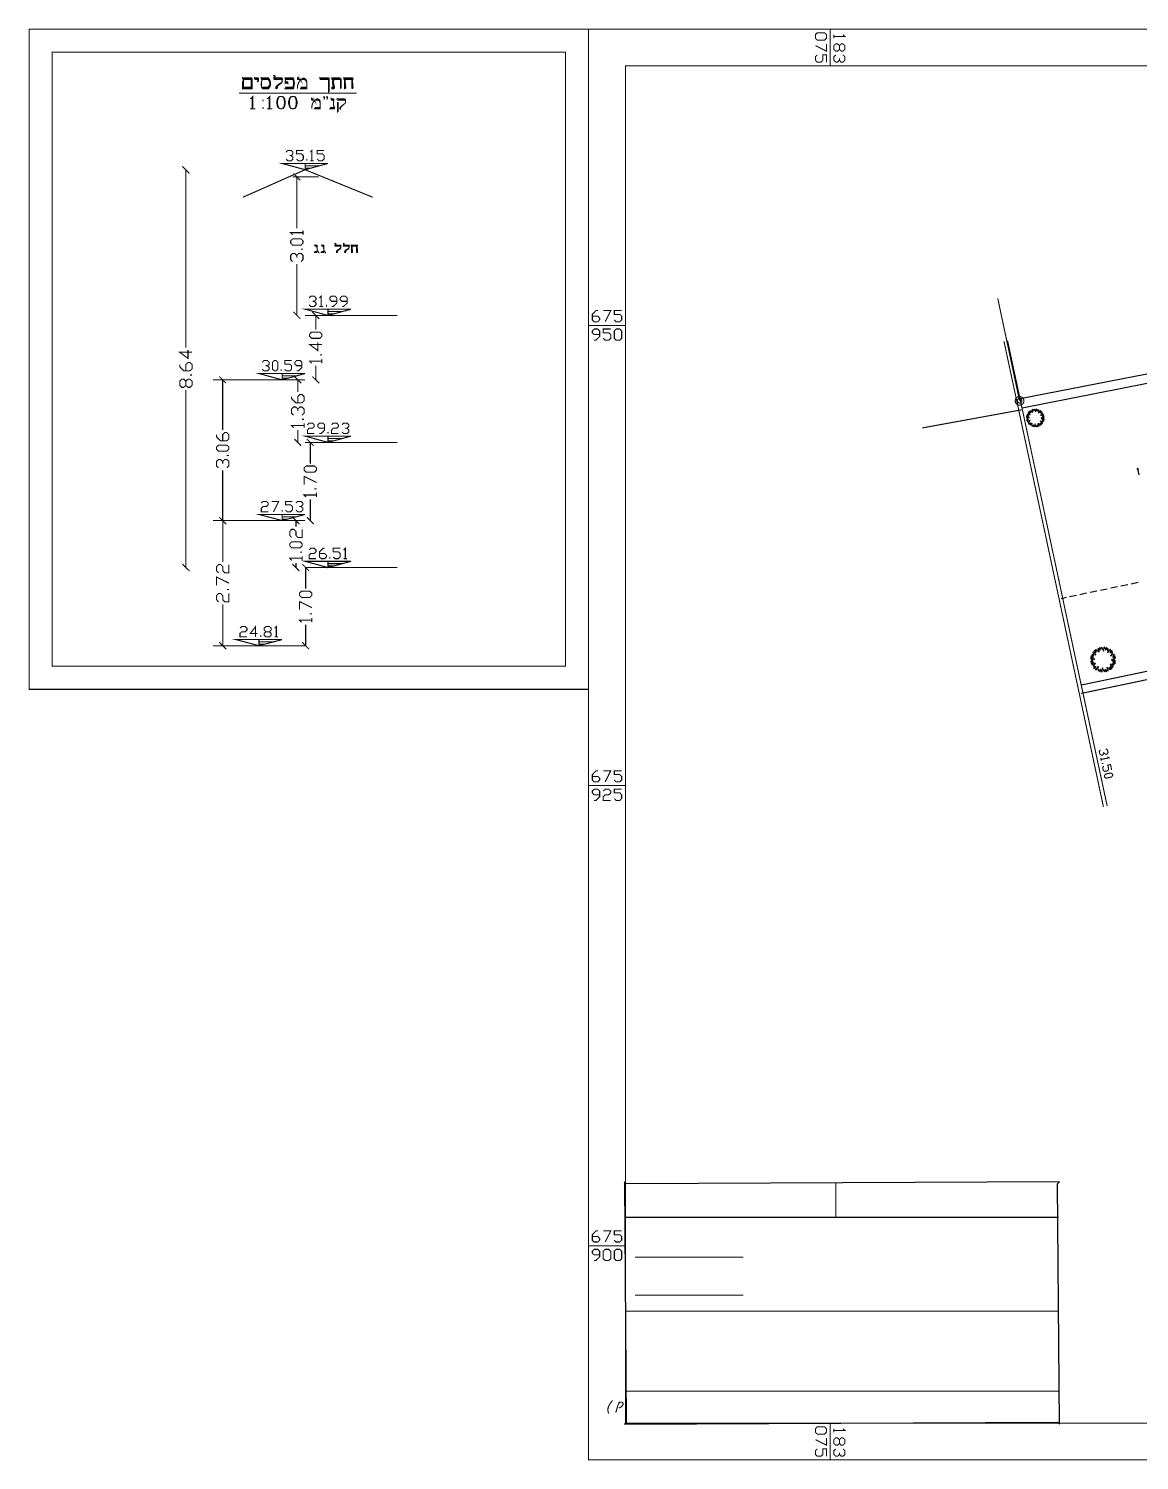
# Model space of a CAD drawing. Extents: x -6935 to 6681, y -4073 to 3778.
# Drawn here: x -6935 to -846, y -4073 to 3778 of the extents above; entities that cross this region are included whole.
import ezdxf

# ---------------------------------------------------------------- set-up
doc = ezdxf.new("R2010")
doc.units = 0
doc.header["$MEASUREMENT"] = 0

# ---------------------------------------------------------------- blocks, each defined once
blk = doc.blocks.new('ARPLS005')
at = {"linetype": 'ByBlock'}
for centre, radius, start, end in [((-0.468, 0.027), 0.041, 12.6554, 129.5909), ((-0.454, 0.068), 0.041, 192.6554, 309.5909), ((-0.458, 0.054), 0.0888, 27.7463, 108.1403), ((-0.407, 0.18), 0.0888, 207.7463, 288.1403), ((-0.402, 0.138), 0.065, 49.5888, 139.5695), ((-0.409, 0.23), 0.065, 229.5888, 319.5695), ((-0.366, -0.044), 0.0799, 59.0008, 122.8388), ((-0.368, 0.092), 0.0799, 239.0008, 302.8388), ((-0.415, 0.241), 0.0584, 7.9328, 76.1953), ((-0.343, 0.306), 0.0584, 187.9328, 256.1953), ((-0.282, 0.344), 0.0728, 171.088, 267.4927), ((-0.357, 0.283), 0.0728, 351.088, 87.4927), ((-0.339, 0.163), 0.0625, 23.2859, 93.35), ((-0.286, 0.25), 0.0625, 203.2859, 273.35), ((-0.287, 0.289), 0.0923, 36.9897, 101.5614), ((-0.232, 0.435), 0.0923, 216.9897, 281.5614), ((-0.138, 0.434), 0.063, 160.3712, 224.7062), ((-0.242, 0.411), 0.063, 340.3712, 44.7062), ((-0.22, 0.302), 0.0699, 356.623, 65.4055), ((-0.121, 0.361), 0.0699, 176.623, 245.4055), ((-0.057, 0.435), 0.08, 147.0617, 226.6919), ((-0.179, 0.42), 0.08, 327.0617, 46.6919), ((-0.099, 0.401), 0.0847, 5.8336, 71.7624), ((0.012, 0.49), 0.0847, 185.8336, 251.7624), ((0.064, 0.37), 0.0631, 138.6858, 214.4471), ((-0.035, 0.376), 0.0631, 318.6858, 34.4471), ((0.062, 0.455), 0.0369, 99.6069, 210.5832), ((0.024, 0.472), 0.0369, 279.6069, 30.5832), ((0.173, 0.405), 0.0818, 119.4324, 199.3039), ((0.056, 0.449), 0.0818, 299.4324, 19.3039), ((0.218, 0.41), 0.0582, 141.5672, 232.7987), ((0.138, 0.4), 0.0582, 321.5672, 52.7987), ((0.229, 0.292), 0.0557, 104.9201, 193.7526), ((0.16, 0.333), 0.0557, 284.9201, 13.7526), ((0.248, 0.4), 0.0451, 262.9286, 0.1329), ((0.288, 0.355), 0.0451, 82.9286, 180.1329), ((0.271, 0.367), 0.0835, 265.5872, 347.8721), ((0.347, 0.266), 0.0835, 85.5872, 167.8721), ((0.348, 0.125), 0.0664, 81.6383, 156.9462), ((0.297, 0.217), 0.0664, 261.6383, 336.9462), ((0.364, -0.049), 0.0573, 40.0049, 135.0175), ((0.424, 0.24), 0.0817, 128.4195, 195.7984), ((0.294, 0.281), 0.0817, 308.4195, 15.7984), ((0.443, 0.02), 0.114, 69.9252, 130.4212), ((0.408, 0.213), 0.114, 249.9252, 310.4212), ((0.426, 0.153), 0.0524, 61.5228, 138.8236), ((0.412, 0.234), 0.0524, 241.5228, 318.8236), ((0.382, 0.13), 0.114, 279.5777, 328.9041), ((0.499, -0.042), 0.114, 99.5777, 148.9041), ((-0.416, -0.182), 0.0906, 58.2305, 137.841), ((-0.436, -0.044), 0.0906, 238.2305, 317.841), ((-0.4, -0.087), 0.0759, 95.2305, 166.4741), ((-0.481, 0.007), 0.0759, 275.2305, 346.4741), ((-0.41, -0.225), 0.0521, 65.861, 142.1844), ((-0.43, -0.145), 0.0521, 245.861, 322.1844), ((-0.308, -0.276), 0.0705, 121.4331, 196.5325), ((-0.412, -0.236), 0.0705, 301.4331, 16.5325), ((-0.3, -0.206), 0.0628, 84.9012, 157.7112), ((-0.353, -0.12), 0.0628, 264.9012, 337.7112), ((-0.246, -0.396), 0.123, 101.3206, 154.4353), ((-0.382, -0.221), 0.123, 281.3206, 334.4353), ((-0.296, -0.338), 0.0536, 272.8889, 347.4015), ((-0.241, -0.403), 0.0536, 92.8889, 167.4015), ((-0.162, -0.326), 0.0586, 109.7635, 190.765), ((-0.24, -0.282), 0.0586, 289.7635, 10.765), ((-0.118, -0.39), 0.0806, 154.8097, 222.3551), ((-0.25, -0.41), 0.0806, 334.8097, 42.3551), ((-0.039, -0.456), 0.0968, 122.6622, 193.0046), ((-0.186, -0.396), 0.0968, 302.6622, 13.0046), ((-0.017, -0.466), 0.0422, 115.3692, 203.7422), ((-0.074, -0.444), 0.0422, 295.3692, 23.7422), ((0.029, -0.361), 0.0644, 144.9207, 220.0334), ((-0.073, -0.365), 0.0644, 324.9207, 40.0334), ((0.087, -0.392), 0.0753, 187.4847, 257.867), ((-0.004, -0.475), 0.0753, 7.4847, 77.867), ((0.178, -0.419), 0.0814, 145.3087, 222.8324), ((0.051, -0.429), 0.0814, 325.3087, 42.8324), ((0.21, -0.295), 0.065, 174.9883, 247.327), ((0.12, -0.349), 0.065, 354.9883, 67.327), ((0.223, -0.417), 0.0446, 144.3116, 228.3053), ((0.158, -0.424), 0.0446, 324.3116, 48.3053), ((0.238, -0.399), 0.0659, 26.3664, 109.6356), ((0.275, -0.308), 0.0659, 206.3664, 289.6356), ((0.332, -0.152), 0.0663, 202.1417, 277.4833), ((0.279, -0.243), 0.0663, 22.1417, 97.4833), ((0.368, -0.263), 0.0919, 180.8488, 256.6916), ((0.255, -0.354), 0.0919, 0.8488, 76.6916), ((0.367, 0.028), 0.0573, 220.0049, 315.0175), ((0.354, -0.287), 0.0446, 356.095, 91.7811), ((0.397, -0.245), 0.0446, 176.095, 271.7811), ((0.41, -0.222), 0.064, 58.6952, 143.2935), ((0.392, -0.129), 0.064, 238.6952, 323.2935), ((0.388, -0.206), 0.118, 36.414, 96.5612), ((0.47, -0.019), 0.118, 216.414, 276.5612), ((0.436, -0.097), 0.0672, 40.2139, 104.5785), ((0.471, 0.012), 0.0672, 220.2139, 284.5785)]:
    blk.add_arc(centre, radius, start, end, dxfattribs=at)

msp = doc.modelspace()

# ---------------------------------------------------------------- linework, layer by layer
at = {"color": 0}
for p, q in [((-354.7, 1969.7), (-1498.8, 1748.1)), ((-162.5, 1958), (-1489, 1697.1)), ((-858.6, 1367.7), (-851.8, 1360.9)), ((-858.6, 1360.9), (-851.8, 1367.7)), ((-847.8, 1330.5), (-854.7, 1364.8)), ((-854.7, 1364.8), (-850.8, 1364.8))]:
    msp.add_line(p, q, dxfattribs=at)
at = {"color": 240}
for p, q in [((-965.5, 716.7), (-1002.7, 708.9)), ((-909.6, 728.5), (-946.9, 720.7)), ((-852.8, 740.3), (-890, 732.4)), ((-1247.8, 657.9), (-1275.3, 652)), ((-1191, 669.7), (-1229.2, 661.8)), ((-1135.1, 681.4), (-1172.4, 673.6)), ((-1078.2, 693.2), (-1116.5, 685.4)), ((-1022.4, 705), (-1059.6, 697.1))]:
    msp.add_line(p, q, dxfattribs=at)
at = {"color": 0, "const_width": 5.88}
for points in [[(-3865.5, 155), (-3865.5, 3774.7), (-6932.3, 3774.7), (-6932.3, 155), (-3865.5, 155)], [(6677.8, -4069.7), (6677.8, 3774.7), (-3865.5, 3774.7), (-3865.5, -4069.7), (6677.8, -4069.7)], [(-2621.4, 3745.3), (-2611.6, 3755.1), (-2571.4, 3755.1), (-2561.6, 3745.3), (-2561.6, 3724.7), (-2571.4, 3714.8), (-2611.6, 3714.8), (-2621.4, 3724.7), (-2621.4, 3745.3)], [(-3992, 281.4), (-3992, 3649.2), (-6806.8, 3649.2), (-6806.8, 281.4), (-3992, 281.4)], [(6476.9, -3868.7), (6476.9, 3573.7), (-3663.6, 3573.7), (-3663.6, -3868.7), (6476.9, -3868.7)], [(6476.9, -3868.7), (6476.9, 3573.7), (-3663.6, 3573.7), (-3663.6, -3868.7), (6476.9, -3868.7)], [(-5710.7, 3503.1), (-5710.7, 3448.2), (-5761.7, 3448.2), (-5761.7, 3488.4), (-5754.8, 3499.2), (-5757.8, 3499.2), (-5760.6, 3500.1), (-5761.7, 3503.1), (-5761.7, 3508), (-5759.7, 3507), (-5714.5, 3507), (-5711.6, 3506), (-5710.7, 3503.1)], [(-5754.8, 3499.2), (-5718.5, 3499.2), (-5715.6, 3498.2), (-5714.5, 3496.2), (-5714.5, 3456), (-5757.8, 3456), (-5757.8, 3488.4), (-5754.8, 3499.2)], [(-5620.4, 3448.2), (-5652.9, 3448.2), (-5658.7, 3458.9), (-5659.7, 3468.8), (-5659.7, 3477.6), (-5658.7, 3488.4), (-5652.9, 3499.2), (-5656.8, 3499.2), (-5658.7, 3500.1), (-5659.7, 3503.1), (-5659.7, 3508), (-5658.7, 3507), (-5620.4, 3507), (-5616.5, 3501.1), (-5612.7, 3494.2), (-5608.8, 3479.5), (-5608.8, 3470.7), (-5612.7, 3458.9), (-5620.4, 3448.2)], [(-5485.2, 3448.2), (-5529.2, 3448.2), (-5525.4, 3456), (-5489.1, 3456), (-5485.2, 3458.9), (-5482.3, 3477.6), (-5485.2, 3496.2), (-5489.1, 3499.2), (-5525.4, 3499.2), (-5528.4, 3500.1), (-5529.2, 3503.1), (-5529.2, 3508), (-5527.4, 3507), (-5485.2, 3507), (-5483.2, 3506), (-5482.3, 3503.1), (-5478.4, 3477.6), (-5482.3, 3452.1), (-5483.2, 3449.2), (-5485.2, 3448.2)], [(-5444.1, 3496.2), (-5446, 3499.2), (-5458.8, 3499.2), (-5460.7, 3500.1), (-5461.7, 3503.1), (-5461.7, 3508), (-5460.7, 3507), (-5450.9, 3507), (-5447, 3505.1), (-5446, 3501.1), (-5444.1, 3496.2)], [(-5287.2, 3503.1), (-5287.2, 3434.5), (-5291, 3430.5), (-5291, 3499.2), (-5335.2, 3499.2), (-5337.2, 3500.1), (-5338.2, 3503.1), (-5338.2, 3508), (-5337.2, 3507), (-5291, 3507), (-5289.1, 3506), (-5287.2, 3503.1)], [(-5648.9, 3382.5), (-5648.9, 3385.4), (-5651.8, 3385.4), (-5651.8, 3382.5), (-5648.9, 3382.5)], [(-5367.6, 3382.5), (-5369.5, 3385.4), (-5381.3, 3385.4), (-5383.2, 3387.4), (-5384.2, 3389.4), (-5384.2, 3394.2), (-5382.2, 3392.3), (-5374.4, 3392.3), (-5370.5, 3391.3), (-5369.5, 3387.4), (-5367.6, 3382.5)], [(-5238.2, 3372.7), (-5238.2, 3324.7), (-5240.1, 3322.7), (-5242, 3320.7), (-5242, 3368.8), (-5241.1, 3371.7), (-5238.2, 3372.7)], [(-5648.9, 3341.3), (-5648.9, 3345.2), (-5651.8, 3345.2), (-5651.8, 3341.3), (-5648.9, 3341.3)], [(-3714.6, 2069.7), (-3724.4, 2079.5), (-3724.4, 2119.7), (-3714.6, 2130.5), (-3694, 2130.5), (-3684.1, 2119.7), (-3684.1, 2079.5), (-3694, 2069.7), (-3714.6, 2069.7)], [(-5588.2, 1901.1), (-5597.9, 1909.9), (-5597.9, 1948.1), (-5588.2, 1958), (-5579.4, 1958), (-5569.5, 1948.1), (-5569.5, 1909.9), (-5579.4, 1901.1), (-5588.2, 1901.1)], [(-3774.4, -2976.5), (-3785.1, -2966.7), (-3785.1, -2926.5), (-3774.4, -2915.7), (-3754.8, -2915.7), (-3744, -2926.5), (-3744, -2966.7), (-3754.8, -2976.5), (-3774.4, -2976.5)], [(-3714.6, -2976.5), (-3724.4, -2966.7), (-3724.4, -2926.5), (-3714.6, -2915.7), (-3694, -2915.7), (-3684.1, -2926.5), (-3684.1, -2966.7), (-3694, -2976.5), (-3714.6, -2976.5)], [(-2621.4, -3899.1), (-2611.6, -3888.3), (-2571.4, -3888.3), (-2561.6, -3899.1), (-2561.6, -3918.7), (-2571.4, -3928.5), (-2611.6, -3928.5), (-2621.4, -3918.7), (-2621.4, -3899.1)]]:
    msp.add_lwpolyline(points, close=True, dxfattribs=at)
for points in [[(-2541, 3573.7), (-2541, 3774.7)], [(-2561.6, 3694.2), (-2561.6, 3654.1), (-2621.4, 3684.5)], [(-2470.5, 3745.3), (-2460.6, 3734.5), (-2520.5, 3734.5)], [(-2520.5, 3745.3), (-2520.5, 3724.7)], [(-2520.5, 3684.5), (-2510.6, 3694.2), (-2500.8, 3694.2), (-2490, 3684.5), (-2490, 3663.9), (-2480.2, 3654.1), (-2470.5, 3654.1), (-2460.6, 3663.9), (-2460.6, 3684.5), (-2470.5, 3694.2), (-2480.2, 3694.2), (-2490, 3684.5)], [(-2611.6, 3633.5), (-2621.4, 3623.7), (-2621.4, 3604.1), (-2611.6, 3593.3), (-2591, 3593.3), (-2581.2, 3604.1), (-2581.2, 3633.5), (-2561.6, 3633.5), (-2561.6, 3593.3)], [(-2490, 3663.9), (-2500.8, 3654.1), (-2510.6, 3654.1), (-2520.5, 3663.9), (-2520.5, 3684.5)], [(-2490, 3604.1), (-2500.8, 3593.3), (-2510.6, 3593.3), (-2520.5, 3604.1), (-2520.5, 3623.7), (-2510.6, 3633.5)], [(-2470.5, 3633.5), (-2460.6, 3623.7), (-2460.6, 3604.1), (-2470.5, 3593.3), (-2480.2, 3593.3), (-2490, 3604.1), (-2490, 3613.9)], [(-5714.5, 3503.1), (-5757.8, 3503.1)], [(-5714.5, 3452.1), (-5757.8, 3452.1)], [(-5682.3, 3499.2), (-5693.1, 3499.2), (-5695, 3500.1), (-5696, 3503.1), (-5696, 3508), (-5695, 3507), (-5678.4, 3507), (-5675.4, 3506), (-5674.4, 3503.1), (-5674.4, 3492.3), (-5682.3, 3484.5)], [(-5678.4, 3503.1), (-5693.1, 3503.1)], [(-5682.3, 3499.2), (-5679.4, 3498.2), (-5678.4, 3496.2)], [(-5682.3, 3484.5), (-5678.4, 3492.3), (-5678.4, 3496.2)], [(-5656.8, 3503.1), (-5621.5, 3503.1), (-5614.7, 3492.3)], [(-5652.9, 3499.2), (-5623.4, 3499.2), (-5618.5, 3494.2), (-5614.7, 3486.4), (-5612.7, 3479.5), (-5612.7, 3471.7), (-5616.5, 3464.8), (-5621.5, 3458), (-5623.4, 3456), (-5654.8, 3456)], [(-5616.5, 3462.9), (-5621.5, 3452.1), (-5652.9, 3452.1)], [(-5552.9, 3499.2), (-5587.2, 3499.2), (-5590.1, 3500.1), (-5591.1, 3503.1), (-5591.1, 3507), (-5587.2, 3517.8), (-5590.1, 3518.8), (-5591.1, 3520.7), (-5587.2, 3520.7), (-5585.1, 3519.8), (-5584.2, 3517.8), (-5587.2, 3507), (-5546.9, 3507), (-5545, 3506), (-5544.1, 3503.1), (-5544.1, 3494.2)], [(-5546.9, 3503.1), (-5587.2, 3503.1)], [(-5544.1, 3490.4), (-5546, 3484.5), (-5546.9, 3481.5), (-5552.9, 3475.7), (-5561.7, 3470.7), (-5563.7, 3468.8), (-5569.5, 3462.9), (-5571.4, 3458.9), (-5572.5, 3452.1), (-5573.5, 3449.2), (-5576.4, 3448.2), (-5579.4, 3449.2), (-5580.3, 3452.1), (-5580.3, 3456), (-5578.3, 3460.9), (-5572.5, 3466.8), (-5556.8, 3477.6), (-5552.9, 3479.5), (-5546.9, 3484.5), (-5546, 3488.4), (-5546, 3492.3)], [(-5576.4, 3452.1), (-5572.5, 3462.9)], [(-5552.9, 3499.2), (-5547.9, 3497.2), (-5546, 3492.3)], [(-5529.2, 3488.4), (-5527.4, 3494.2), (-5523.5, 3498.2), (-5518.5, 3499.2)], [(-5529.2, 3488.4), (-5529.2, 3477.6), (-5527.4, 3479.5), (-5516.6, 3479.5), (-5514.7, 3477.6), (-5514.7, 3484.5), (-5516.6, 3486.4), (-5525.4, 3486.4), (-5529.2, 3484.5)], [(-5525.4, 3503.1), (-5485.2, 3503.1)], [(-5525.4, 3483.5), (-5518.5, 3483.5)], [(-5485.2, 3452.1), (-5525.4, 3452.1)], [(-5429.4, 3507), (-5438.1, 3501.1), (-5440.1, 3499.2), (-5444.1, 3496.2), (-5450.9, 3488.4), (-5454.8, 3481.5), (-5460.7, 3466.8), (-5460.7, 3448.2)], [(-5450.9, 3503.1), (-5460.7, 3503.1)], [(-5410.7, 3456), (-5410.7, 3448.2), (-5444.1, 3448.2), (-5440.1, 3456), (-5410.7, 3456), (-5410.7, 3483.5)], [(-5427.3, 3499.2), (-5440.1, 3499.2)], [(-5414.6, 3452.1), (-5440.1, 3452.1)], [(-5433.2, 3503.1), (-5416.6, 3499.2)], [(-5429.4, 3507), (-5422.5, 3505.1), (-5416.6, 3501.1), (-5412.6, 3495.2), (-5410.7, 3488.4)], [(-5427.3, 3499.2), (-5419.5, 3497.2), (-5413.5, 3491.3), (-5410.7, 3483.5)], [(-5410.7, 3484.5), (-5410.7, 3488.4)], [(-5291, 3503.1), (-5335.2, 3503.1)], [(-5265.6, 3458.9), (-5269.5, 3484.5), (-5269.5, 3486.4), (-5267.6, 3494.2), (-5260.7, 3499.2), (-5269.5, 3499.2), (-5272.5, 3500.1), (-5273.3, 3503.1), (-5273.3, 3508), (-5271.5, 3507), (-5229.3, 3507), (-5224.3, 3504.1), (-5222.5, 3499.2), (-5222.5, 3452.1), (-5225.4, 3448.2)], [(-5229.3, 3499.2), (-5256.8, 3499.2), (-5263.6, 3494.2), (-5265.6, 3488.4), (-5258.8, 3456), (-5258.8, 3454.1), (-5259.6, 3450.1), (-5263.6, 3448.2), (-5273.3, 3448.2), (-5273.3, 3456), (-5269.5, 3456)], [(-5227.3, 3503.1), (-5269.5, 3503.1)], [(-5265.6, 3473.7), (-5262.6, 3452.1), (-5269.5, 3452.1)], [(-5265.6, 3458.9), (-5266.5, 3457), (-5269.5, 3456)], [(-5229.3, 3499.2), (-5227.3, 3498.2), (-5225.4, 3496.2)], [(-5225.4, 3448.2), (-5225.4, 3496.2)], [(-5163.6, 3448.2), (-5163.6, 3496.2), (-5162.6, 3499.2), (-5196.9, 3499.2), (-5200.9, 3494.2), (-5196.9, 3456), (-5198.9, 3450.1), (-5203.8, 3448.2), (-5203.8, 3494.2), (-5200.9, 3499.2), (-5203.8, 3499.2), (-5206.7, 3500.1), (-5207.8, 3503.1), (-5207.8, 3508), (-5205.8, 3507), (-5160.7, 3507), (-5157.7, 3506), (-5156.8, 3503.1), (-5156.8, 3499.2)], [(-5160.7, 3503.1), (-5203.8, 3503.1)], [(-5201.9, 3484.5), (-5200.9, 3452.1)], [(-5160.7, 3496.2), (-5156.8, 3456), (-5158.8, 3450.1), (-5163.6, 3448.2)], [(-5160.7, 3452.1), (-5162.6, 3484.5)], [(-5160.7, 3496.2), (-5159.7, 3498.2), (-5156.8, 3499.2)], [(-5782.3, 3423.7), (-5136.2, 3423.7)], [(-5721.4, 3393.3), (-5714.5, 3396.2), (-5705.8, 3406), (-5705.8, 3338.4)], [(-5708.8, 3403.1), (-5708.8, 3338.4)], [(-5629.4, 3393.3), (-5622.5, 3396.2), (-5613.5, 3406), (-5613.5, 3338.4)], [(-5616.5, 3403.1), (-5616.5, 3338.4)], [(-5547.9, 3406), (-5538.2, 3403.1), (-5532.3, 3393.3), (-5528.4, 3377.6), (-5528.4, 3367.8), (-5532.3, 3351.1), (-5538.2, 3341.3), (-5547.9, 3338.4), (-5554.8, 3338.4), (-5564.5, 3341.3), (-5571.4, 3351.1), (-5574.4, 3367.8), (-5574.4, 3377.6), (-5571.4, 3393.3), (-5564.5, 3403.1), (-5554.8, 3406), (-5547.9, 3406), (-5542.1, 3403.1), (-5538.2, 3400.1), (-5535.2, 3393.3), (-5532.3, 3377.6), (-5532.3, 3367.8), (-5535.2, 3351.1), (-5538.2, 3344.2), (-5542.1, 3341.3), (-5547.9, 3338.4)], [(-5554.8, 3338.4), (-5561.7, 3341.3), (-5564.5, 3344.2), (-5567.5, 3351.1), (-5571.4, 3367.8), (-5571.4, 3377.6), (-5567.5, 3393.3), (-5564.5, 3400.1), (-5561.7, 3403.1), (-5554.8, 3406)], [(-5483.2, 3406), (-5473.4, 3403.1), (-5467.6, 3393.3), (-5463.6, 3377.6), (-5463.6, 3367.8), (-5467.6, 3351.1), (-5473.4, 3341.3), (-5483.2, 3338.4), (-5490.1, 3338.4), (-5499.9, 3341.3), (-5505.8, 3351.1), (-5509.7, 3367.8), (-5509.7, 3377.6), (-5505.8, 3393.3), (-5499.9, 3403.1), (-5490.1, 3406), (-5483.2, 3406), (-5477.4, 3403.1), (-5473.4, 3400.1), (-5470.5, 3393.3), (-5467.6, 3377.6), (-5467.6, 3367.8), (-5470.5, 3351.1), (-5473.4, 3344.2), (-5477.4, 3341.3), (-5483.2, 3338.4)], [(-5490.1, 3338.4), (-5496, 3341.3), (-5499.9, 3344.2), (-5502.9, 3351.1), (-5505.8, 3367.8), (-5505.8, 3377.6), (-5502.9, 3393.3), (-5499.9, 3400.1), (-5496, 3403.1), (-5490.1, 3406)], [(-5353.8, 3392.3), (-5362.6, 3387.4), (-5363.6, 3385.4), (-5367.6, 3382.5), (-5374.4, 3375.7), (-5377.4, 3368.8), (-5382.2, 3355.1), (-5382.2, 3338.4)], [(-5374.4, 3389.4), (-5382.2, 3389.4)], [(-5351.9, 3385.4), (-5363.6, 3385.4)], [(-5356.8, 3389.4), (-5342.1, 3385.4)], [(-5353.8, 3392.3), (-5346.9, 3391.3), (-5342.1, 3387.4), (-5338.2, 3382.5), (-5337.2, 3375.7)], [(-5351.9, 3385.4), (-5343.9, 3383.5), (-5339.1, 3378.6), (-5337.2, 3370.7)], [(-5337.2, 3372.7), (-5337.2, 3375.7)], [(-5312.6, 3402.1), (-5315.5, 3400.1), (-5317.6, 3402.1), (-5315.5, 3405.1), (-5312.6, 3402.1), (-5312.6, 3397.2), (-5315.5, 3391.3), (-5317.6, 3389.4)], [(-5301.8, 3389.4), (-5298.9, 3391.3), (-5297, 3397.2), (-5297, 3402.1), (-5298.9, 3405.1), (-5301.8, 3402.1), (-5298.9, 3400.1), (-5297, 3402.1)], [(-5258.8, 3343.3), (-5258.8, 3338.4), (-5283.2, 3338.4), (-5279.4, 3345.2), (-5258.8, 3345.2), (-5260.7, 3348.2), (-5262.6, 3355.1), (-5264.6, 3365.8), (-5264.6, 3375.7), (-5262.6, 3385.4), (-5272.5, 3385.4), (-5275.4, 3387.4), (-5276.4, 3389.4), (-5276.4, 3394.2), (-5274.4, 3392.3), (-5265.6, 3392.3), (-5263.6, 3391.3), (-5262.6, 3389.4), (-5262.6, 3385.4)], [(-5265.6, 3389.4), (-5272.5, 3389.4)], [(-5204.8, 3385.4), (-5240.1, 3385.4), (-5243.1, 3387.4), (-5244.1, 3389.4), (-5244.1, 3394.2), (-5242, 3392.3), (-5204.8, 3392.3), (-5199.8, 3390.4), (-5197.9, 3385.4), (-5197.9, 3382.5)], [(-5204.8, 3389.4), (-5238.2, 3389.4)], [(-5205.8, 3363.9), (-5223.5, 3347.2), (-5225.4, 3343.3), (-5225.4, 3337.4), (-5226.4, 3336.4), (-5228.3, 3337.4), (-5228.3, 3343.3), (-5226.4, 3347.2), (-5225.4, 3348.2), (-5205.8, 3363.9), (-5202.9, 3365.8), (-5200.9, 3366.8), (-5197.9, 3373.7), (-5197.9, 3379.5)], [(-5204.8, 3385.4), (-5199.8, 3383.5), (-5197.9, 3379.5)], [(-5692.1, 3338.4), (-5721.4, 3338.4)], [(-5599.9, 3338.4), (-5629.4, 3338.4)], [(-5337.2, 3345.2), (-5337.2, 3338.4), (-5367.6, 3338.4), (-5363.6, 3345.2), (-5337.2, 3345.2), (-5337.2, 3370.7)], [(-5340, 3341.3), (-5363.6, 3341.3)], [(-5262.6, 3341.3), (-5279.4, 3341.3)], [(-5523.5, 3100.2), (-5514.7, 3109.9), (-5495, 3109.9), (-5486.2, 3100.2), (-5486.2, 3091.3), (-5495, 3081.5), (-5504.8, 3081.5)], [(-5495, 3081.5), (-5486.2, 3071.7), (-5486.2, 3062.9), (-5495, 3053.1), (-5514.7, 3053.1), (-5523.5, 3062.9)], [(-5466.5, 3062.9), (-5457.8, 3053.1), (-5439.1, 3053.1), (-5429.4, 3062.9), (-5429.4, 3081.5), (-5439.1, 3091.3), (-5466.5, 3091.3), (-5466.5, 3109.9), (-5429.4, 3109.9)], [(-5410.7, 3053.1), (-5410.7, 3062.9)], [(-5391.1, 3100.2), (-5382.2, 3109.9), (-5382.2, 3053.1)], [(-5353.8, 3062.9), (-5343.9, 3053.1), (-5325.4, 3053.1), (-5315.5, 3062.9), (-5315.5, 3081.5), (-5325.4, 3091.3), (-5353.8, 3091.3), (-5353.8, 3109.9), (-5315.5, 3109.9)], [(-5419.5, 3004.1), (-5760.6, 2853.1)], [(-5419.5, 3004.1), (-5546, 3038.3), (-5294.1, 3038.3)], [(-5419.5, 3038.3), (-5419.5, 3004.1), (-5294.1, 3038.3)], [(-5419.5, 3025.6), (-5341.1, 3025.6)], [(-5419.5, 3012.9), (-5388.2, 3012.9)], [(-5419.5, 3004.1), (-5048.9, 2853.1)], [(-5391.1, 3053.1), (-5372.5, 3053.1)], [(-5345, 2964.8), (-5487.1, 2964.8)], [(-5357.7, 2585.5), (-5364.5, 2585.5), (-5365.6, 2587.4), (-5365.6, 2591.3), (-5363.6, 2590.3), (-5356.8, 2590.3), (-5353.8, 2589.3), (-5352.9, 2586.4), (-5352.9, 2562.9), (-5351.9, 2558.9), (-5345, 2552.1), (-5345, 2550.1), (-5352.9, 2557)], [(-5321.5, 2585.5), (-5328.4, 2585.5), (-5328.4, 2591.3), (-5327.4, 2590.3), (-5319.4, 2590.3), (-5317.6, 2589.3), (-5316.6, 2586.4), (-5316.6, 2562.9), (-5314.6, 2558.9), (-5308.6, 2552.1), (-5308.6, 2550.1), (-5316.6, 2557)], [(-5229.3, 2585.5), (-5254.8, 2585.5), (-5255.7, 2587.4), (-5255.7, 2590.3), (-5252.8, 2598.2), (-5254.8, 2598.2), (-5255.7, 2600.1), (-5252.8, 2600.1), (-5250.9, 2599.2), (-5250.9, 2598.2), (-5252.8, 2590.3), (-5225.4, 2590.3), (-5223.5, 2589.3), (-5222.5, 2587.4), (-5222.5, 2581.5)], [(-5183.2, 2585.5), (-5209.7, 2585.5), (-5209.7, 2590.3), (-5207.8, 2598.2), (-5209.7, 2598.2), (-5209.7, 2600.1), (-5207.8, 2600.1), (-5205.8, 2599.2), (-5204.8, 2598.2), (-5207.8, 2590.3), (-5180.3, 2590.3), (-5178.3, 2589.3), (-5177.3, 2587.4), (-5177.3, 2581.5)], [(-5137.1, 2550.1), (-5137.1, 2582.5), (-5136.2, 2585.5), (-5159.7, 2585.5), (-5162.6, 2581.5), (-5159.7, 2555), (-5160.7, 2551.1), (-5164.6, 2550.1), (-5164.6, 2581.5), (-5162.6, 2585.5), (-5166.6, 2585.5), (-5167.6, 2587.4), (-5167.6, 2591.3), (-5165.6, 2590.3), (-5134.2, 2590.3), (-5132.3, 2589.3), (-5132.3, 2585.5)], [(-5354.8, 2555), (-5365.6, 2555), (-5367.6, 2550.1), (-5356.8, 2550.1), (-5352.9, 2559.9), (-5354.8, 2582.5)], [(-5357.7, 2552.1), (-5365.6, 2552.1)], [(-5362.6, 2587.4), (-5354.8, 2587.4)], [(-5357.7, 2585.5), (-5355.8, 2584.5), (-5354.8, 2582.5)], [(-5318.5, 2555), (-5328.4, 2555), (-5331.3, 2550.1), (-5319.4, 2550.1), (-5316.6, 2559.9), (-5318.5, 2582.5)], [(-5321.5, 2552.1), (-5328.4, 2552.1)], [(-5326.3, 2587.4), (-5318.5, 2587.4)], [(-5321.5, 2585.5), (-5319.4, 2584.5), (-5318.5, 2582.5)], [(-5225.4, 2587.4), (-5252.8, 2587.4)], [(-5222.5, 2578.6), (-5224.3, 2574.6), (-5225.4, 2572.7), (-5229.3, 2568.7), (-5235.1, 2564.8), (-5236.2, 2563.9), (-5240.1, 2559.9), (-5242, 2557), (-5243.1, 2552.1), (-5244.1, 2550.1), (-5247, 2550.1), (-5247.9, 2552.1), (-5247.9, 2555), (-5247, 2558.9), (-5243.1, 2562.9), (-5231.2, 2569.7), (-5229.3, 2571.7), (-5225.4, 2574.6), (-5224.3, 2577.6), (-5224.3, 2580.5)], [(-5245, 2552.1), (-5243.1, 2559.9)], [(-5229.3, 2585.5), (-5225.4, 2583.5), (-5224.3, 2580.5)], [(-5180.3, 2587.4), (-5207.8, 2587.4)], [(-5177.3, 2578.6), (-5178.3, 2574.6), (-5180.3, 2572.7), (-5183.2, 2568.7), (-5190.1, 2564.8), (-5191.1, 2563.9), (-5195, 2559.9), (-5196, 2557), (-5197.9, 2552.1), (-5197.9, 2550.1), (-5201.9, 2550.1), (-5202.9, 2552.1), (-5202.9, 2555), (-5200.9, 2558.9), (-5197.9, 2562.9), (-5186.1, 2569.7), (-5183.2, 2571.7), (-5180.3, 2574.6), (-5178.3, 2577.6), (-5178.3, 2580.5)], [(-5199.8, 2552.1), (-5197.9, 2559.9)], [(-5183.2, 2585.5), (-5180.3, 2583.5), (-5178.3, 2580.5)], [(-5134.2, 2587.4), (-5164.6, 2587.4)], [(-5163.6, 2574.6), (-5162.6, 2552.1)], [(-5134.2, 2582.5), (-5132.3, 2555), (-5133.2, 2551.1), (-5137.1, 2550.1)], [(-5134.2, 2552.1), (-5136.2, 2574.6)], [(-5134.2, 2582.5), (-5133.2, 2584.5), (-5132.3, 2585.5)], [(-5397.9, 2301.1), (-5388.2, 2310.9), (-5369.5, 2310.9), (-5359.7, 2301.1), (-5359.7, 2292.3), (-5369.5, 2282.4), (-5378.3, 2282.4)], [(-5369.5, 2282.4), (-5359.7, 2272.7), (-5359.7, 2263.8), (-5369.5, 2254), (-5388.2, 2254), (-5397.9, 2263.8)], [(-5341.1, 2301.1), (-5331.3, 2310.9), (-5331.3, 2254)], [(-5274.4, 2254), (-5265.6, 2254), (-5245.9, 2272.7), (-5245.9, 2301.1), (-5255.7, 2310.9), (-5274.4, 2310.9), (-5284.2, 2301.1), (-5284.2, 2292.3), (-5274.4, 2282.4), (-5245.9, 2282.4)], [(-5217.5, 2254), (-5208.8, 2254), (-5189.1, 2272.7), (-5189.1, 2301.1), (-5198.9, 2310.9), (-5217.5, 2310.9), (-5227.3, 2301.1), (-5227.3, 2292.3), (-5217.5, 2282.4), (-5189.1, 2282.4)], [(-5294.1, 2205), (-5419.5, 2239.3), (-5167.6, 2239.3)], [(-4914.6, 2205), (-5419.5, 2205)], [(-5341.1, 2254), (-5321.5, 2254)], [(-5302.9, 2254), (-5302.9, 2263.8)], [(-5294.1, 2239.3), (-5294.1, 2205), (-5167.6, 2239.3)], [(-5294.1, 2226.6), (-5214.6, 2226.6)], [(-5294.1, 2213.9), (-5261.7, 2213.9)], [(-3844.9, 2201.1), (-3814.6, 2201.1), (-3804.8, 2190.3), (-3804.8, 2180.5), (-3814.6, 2170.7), (-3835.2, 2170.7), (-3844.9, 2180.5), (-3844.9, 2210.9), (-3825.4, 2231.5), (-3814.6, 2231.5)], [(-3785.1, 2231.5), (-3744, 2231.5), (-3774.4, 2170.7)], [(-3724.4, 2180.5), (-3714.6, 2170.7), (-3694, 2170.7), (-3684.1, 2180.5), (-3684.1, 2201.1), (-3694, 2210.9), (-3724.4, 2210.9), (-3724.4, 2231.5), (-3684.1, 2231.5)], [(-3663.6, 2150.1), (-3865.5, 2150.1)], [(-3835.2, 2069.7), (-3825.4, 2069.7), (-3804.8, 2089.3), (-3804.8, 2119.7), (-3814.6, 2130.5), (-3835.2, 2130.5), (-3844.9, 2119.7), (-3844.9, 2109.9), (-3835.2, 2100.1), (-3804.8, 2100.1)], [(-3785.1, 2079.5), (-3774.4, 2069.7), (-3754.8, 2069.7), (-3744, 2079.5), (-3744, 2100.1), (-3754.8, 2109.9), (-3785.1, 2109.9), (-3785.1, 2130.5), (-3744, 2130.5)], [(-1588.1, 2062.9), (-1405.7, 1211.8)], [(-1204.7, 365.7), (-1386.1, 1216.7), (-1568.4, 2066.8)], [(-5546, 1852.1), (-5672.4, 1886.4), (-5419.5, 1886.4)], [(-5654.8, 1948.1), (-5644.9, 1958), (-5626.4, 1958), (-5616.5, 1948.1), (-5616.5, 1938.3), (-5626.4, 1929.5), (-5636.2, 1929.5)], [(-5626.4, 1929.5), (-5616.5, 1919.7), (-5616.5, 1909.9), (-5626.4, 1901.1), (-5644.9, 1901.1), (-5654.8, 1909.9)], [(-5550.9, 1901.1), (-5550.9, 1909.9)], [(-5546, 1886.4), (-5546, 1852.1), (-5419.5, 1886.4)], [(-5531.3, 1909.9), (-5522.4, 1901.1), (-5502.9, 1901.1), (-5493.9, 1909.9), (-5493.9, 1929.5), (-5502.9, 1938.3), (-5531.3, 1938.3), (-5531.3, 1958), (-5493.9, 1958)], [(-5465.6, 1901.1), (-5455.7, 1901.1), (-5437.2, 1919.7), (-5437.2, 1948.1), (-5447, 1958), (-5465.6, 1958), (-5475.4, 1948.1), (-5475.4, 1938.3), (-5465.6, 1929.5), (-5437.2, 1929.5)], [(-5924.4, 1852.1), (-5419.5, 1852.1)], [(-5546, 1873.6), (-5466.5, 1873.6)], [(-5546, 1860.8), (-5513.7, 1860.8)], [(-5406.7, 1605), (-5397.9, 1614.8), (-5378.3, 1614.8), (-5369.5, 1605), (-5369.5, 1595.2), (-5378.3, 1586.4), (-5397.9, 1586.4), (-5406.7, 1576.5), (-5406.7, 1558), (-5369.5, 1558)], [(-5341.1, 1558), (-5331.3, 1558), (-5312.6, 1576.5), (-5312.6, 1605), (-5321.5, 1614.8), (-5341.1, 1614.8), (-5349.9, 1605), (-5349.9, 1595.2), (-5341.1, 1586.4), (-5312.6, 1586.4)], [(-5274.4, 1605), (-5265.6, 1614.8), (-5245.9, 1614.8), (-5237.2, 1605), (-5237.2, 1595.2), (-5245.9, 1586.4), (-5265.6, 1586.4), (-5274.4, 1576.5), (-5274.4, 1558), (-5237.2, 1558)], [(-5217.5, 1605), (-5208.8, 1614.8), (-5189.1, 1614.8), (-5180.3, 1605), (-5180.3, 1595.2), (-5189.1, 1586.4), (-5198.9, 1586.4)], [(-5189.1, 1586.4), (-5180.3, 1576.5), (-5180.3, 1566.7), (-5189.1, 1558), (-5208.8, 1558), (-5217.5, 1566.7)], [(-5294.1, 1508.9), (-5419.5, 1543.3), (-5167.6, 1543.3)], [(-4914.6, 1508.9), (-5419.5, 1508.9)], [(-5294.1, 1558), (-5294.1, 1566.7)], [(-5294.1, 1543.3), (-5294.1, 1508.9), (-5167.6, 1543.3)], [(-5294.1, 1530.5), (-5214.6, 1530.5)], [(-5294.1, 1517.7), (-5261.7, 1517.7)], [(-5659.7, 1176.5), (-5649.9, 1185.4), (-5631.3, 1185.4), (-5621.5, 1176.5), (-5621.5, 1166.8), (-5631.3, 1156.9), (-5649.9, 1156.9), (-5659.7, 1148.1), (-5659.7, 1128.5), (-5621.5, 1128.5)], [(-5602.8, 1185.4), (-5564.5, 1185.4), (-5593.1, 1128.5)], [(-5527.4, 1138.3), (-5517.6, 1128.5), (-5498.9, 1128.5), (-5489.1, 1138.3), (-5489.1, 1156.9), (-5498.9, 1166.8), (-5527.4, 1166.8), (-5527.4, 1185.4), (-5489.1, 1185.4)], [(-5470.5, 1176.5), (-5460.7, 1185.4), (-5442, 1185.4), (-5432.3, 1176.5), (-5432.3, 1166.8), (-5442, 1156.9), (-5450.9, 1156.9)], [(-1405.7, 1211.8), (-1224.3, 361.8), (-1042.9, -489.2)], [(-5546, 1080.5), (-5672.4, 1113.8), (-5419.5, 1113.8)], [(-5546, 1128.5), (-5546, 1138.3)], [(-5546, 1113.8), (-5546, 1080.5), (-5419.5, 1113.8)], [(-5546, 1101.1), (-5466.5, 1101.1)], [(-5442, 1156.9), (-5432.3, 1148.1), (-5432.3, 1138.3), (-5442, 1128.5), (-5460.7, 1128.5), (-5470.5, 1138.3)], [(-5924.4, 1080.5), (-5419.5, 1080.5)], [(-5546, 1088.3), (-5513.7, 1088.3)], [(-5397.9, 918.7), (-5388.2, 928.5), (-5369.5, 928.5), (-5359.7, 918.7), (-5359.7, 908.9), (-5369.5, 900.1), (-5388.2, 900.1), (-5397.9, 890.3), (-5397.9, 871.6), (-5359.7, 871.6)], [(-5341.1, 900.1), (-5312.6, 900.1), (-5302.9, 890.3), (-5302.9, 880.5), (-5312.6, 871.6), (-5331.3, 871.6), (-5341.1, 880.5), (-5341.1, 908.9), (-5321.5, 928.5), (-5312.6, 928.5)], [(-5284.2, 871.6), (-5284.2, 880.5)], [(-5265.6, 880.5), (-5255.7, 871.6), (-5237.2, 871.6), (-5227.3, 880.5), (-5227.3, 900.1), (-5237.2, 908.9), (-5265.6, 908.9), (-5265.6, 928.5), (-5227.3, 928.5)], [(-5208.8, 918.7), (-5198.9, 928.5), (-5198.9, 871.6)], [(-5208.8, 871.6), (-5189.1, 871.6)], [(-5294.1, 822.6), (-5419.5, 856.9), (-5167.6, 856.9)], [(-4914.6, 822.6), (-5419.5, 822.6)], [(-5294.1, 856.9), (-5294.1, 822.6), (-5167.6, 856.9)], [(-5294.1, 844.2), (-5214.6, 844.2)], [(-5294.1, 831.4), (-5261.7, 831.4)], [(-5776.4, 490.3), (-5766.6, 499.1), (-5748, 499.1), (-5738.2, 490.3), (-5738.2, 480.5), (-5748, 470.7), (-5766.6, 470.7), (-5776.4, 461.8), (-5776.4, 442.2), (-5738.2, 442.2)], [(-5681.3, 461.8), (-5719.5, 461.8), (-5691.1, 499.1), (-5691.1, 442.2)], [(-5634.1, 442.2), (-5644.1, 452), (-5644.1, 461.8), (-5634.1, 470.7), (-5615.6, 470.7), (-5605.8, 480.5), (-5605.8, 490.3), (-5615.6, 499.1), (-5634.1, 499.1), (-5644.1, 490.3), (-5644.1, 480.5), (-5634.1, 470.7)], [(-5615.6, 470.7), (-5605.8, 461.8), (-5605.8, 452), (-5615.6, 442.2), (-5634.1, 442.2)], [(-5587.2, 490.3), (-5577.4, 499.1), (-5577.4, 442.2)], [(-5924.4, 394.2), (-5419.5, 394.2)], [(-5672.4, 394.2), (-5798, 427.5), (-5546, 427.5)], [(-5672.4, 427.5), (-5672.4, 394.2), (-5546, 427.5)], [(-5672.4, 414.8), (-5593.1, 414.8)], [(-5672.4, 402), (-5640.1, 402)], [(-5662.6, 442.2), (-5662.6, 452)], [(-5587.2, 442.2), (-5567.5, 442.2)], [(-1204.7, 365.7), (-1022.4, -484.3)], [(-1164.5, 178.5), (-424.3, 333.4)], [(-1154.7, 134.4), (-414.5, 290.3)], [(-3844.9, -322.5), (-3814.6, -322.5), (-3804.8, -332.3), (-3804.8, -342.1), (-3814.6, -352.9), (-3835.2, -352.9), (-3844.9, -342.1), (-3844.9, -312.7), (-3825.4, -292.1), (-3814.6, -292.1)], [(-3785.1, -292.1), (-3744, -292.1), (-3774.4, -352.9)], [(-3724.4, -342.1), (-3714.6, -352.9), (-3694, -352.9), (-3684.1, -342.1), (-3684.1, -322.5), (-3694, -312.7), (-3724.4, -312.7), (-3724.4, -292.1), (-3684.1, -292.1)], [(-3663.6, -372.5), (-3865.5, -372.5)], [(-3835.2, -453.9), (-3825.4, -453.9), (-3804.8, -433.3), (-3804.8, -402.9), (-3814.6, -393.1), (-3835.2, -393.1), (-3844.9, -402.9), (-3844.9, -412.7), (-3835.2, -423.5), (-3804.8, -423.5)], [(-3785.1, -402.9), (-3774.4, -393.1), (-3754.8, -393.1), (-3744, -402.9), (-3744, -412.7), (-3754.8, -423.5), (-3774.4, -423.5), (-3785.1, -433.3), (-3785.1, -453.9), (-3744, -453.9)], [(-3724.4, -443.1), (-3714.6, -453.9), (-3694, -453.9), (-3684.1, -443.1), (-3684.1, -423.5), (-3694, -412.7), (-3724.4, -412.7), (-3724.4, -393.1), (-3684.1, -393.1)], [(-2510.6, -2736.3), (-2510.6, -2551)], [(-3663.6, -2740.2), (-1289, -2740.2)], [(-3844.9, -2845.1), (-3814.6, -2845.1), (-3804.8, -2855.9), (-3804.8, -2865.7), (-3814.6, -2875.5), (-3835.2, -2875.5), (-3844.9, -2865.7), (-3844.9, -2835.3), (-3825.4, -2814.7), (-3814.6, -2814.7)], [(-3785.1, -2814.7), (-3744, -2814.7), (-3774.4, -2875.5)], [(-3724.4, -2865.7), (-3714.6, -2875.5), (-3694, -2875.5), (-3684.1, -2865.7), (-3684.1, -2845.1), (-3694, -2835.3), (-3724.4, -2835.3), (-3724.4, -2814.7), (-3684.1, -2814.7)], [(-3663.6, -2896.1), (-3865.5, -2896.1)], [(-3835.2, -2976.5), (-3825.4, -2976.5), (-3804.8, -2956.9), (-3804.8, -2926.5), (-3814.6, -2915.7), (-3835.2, -2915.7), (-3844.9, -2926.5), (-3844.9, -2936.3), (-3835.2, -2946.1), (-3804.8, -2946.1)], [(-3610.6, -2958.9), (-3016.5, -2958.9)], [(-3610.6, -3166.7), (-3016.5, -3166.7)], [(-3663.6, -3254), (-1289, -3254)], [(-3734.2, -3744.2), (-3746, -3758.9), (-3753.7, -3772.6), (-3758.7, -3783.4), (-3759.7, -3798.1), (-3757.7, -3809.8), (-3753.7, -3815.7)], [(-3716.5, -3810.8), (-3709.7, -3788.3), (-3704.7, -3770.6), (-3697, -3756.9)], [(-3701.7, -3756.9), (-3697, -3754), (-3688.1, -3753), (-3682.2, -3754), (-3678.3, -3756.9), (-3676.4, -3760.8), (-3676.4, -3765.7), (-3682.2, -3774.6), (-3691, -3782.4), (-3699.9, -3785.3)], [(-3663.6, -3693.2), (-1289, -3693.2)], [(-2541, -4069.7), (-2541, -3868.7)], [(-2470.5, -3899.1), (-2460.6, -3908.9), (-2520.5, -3908.9)], [(-2520.5, -3899.1), (-2520.5, -3918.7)], [(-2561.6, -3949.1), (-2561.6, -3989.3), (-2621.4, -3958.9)], [(-2520.5, -3958.9), (-2510.6, -3949.1), (-2500.8, -3949.1), (-2490, -3958.9), (-2490, -3979.5), (-2480.2, -3989.3), (-2470.5, -3989.3), (-2460.6, -3979.5), (-2460.6, -3958.9), (-2470.5, -3949.1), (-2480.2, -3949.1), (-2490, -3958.9)], [(-2490, -3979.5), (-2500.8, -3989.3), (-2510.6, -3989.3), (-2520.5, -3979.5), (-2520.5, -3958.9)], [(-2611.6, -4009.9), (-2621.4, -4019.7), (-2621.4, -4040.2), (-2611.6, -4050.1), (-2591, -4050.1), (-2581.2, -4040.2), (-2581.2, -4009.9), (-2561.6, -4009.9), (-2561.6, -4050.1)], [(-2490, -4040.2), (-2500.8, -4050.1), (-2510.6, -4050.1), (-2520.5, -4040.2), (-2520.5, -4019.7), (-2510.6, -4009.9)], [(-2470.5, -4009.9), (-2460.6, -4019.7), (-2460.6, -4040.2), (-2470.5, -4050.1), (-2480.2, -4050.1), (-2490, -4040.2), (-2490, -4029.5)]]:
    msp.add_lwpolyline(points, dxfattribs=at)
at = {"color": 9, "const_width": 5.88}
for points in [[(-6053.8, 2983.5), (-6092.1, 3021.7)], [(-6073.5, 3003.1), (-6073.5, 2028.6)], [(-5446, 2946.2), (-5484.2, 2983.5)], [(-5465.6, 2964.8), (-5465.6, 2683.5)], [(-5431.2, 2647.2), (-5431.2, 2670.7)], [(-5488.2, 2647.2), (-5498.9, 2659), (-5431.2, 2659)], [(-5488.2, 2500.1), (-5498.9, 2510.9), (-5498.9, 2534.5), (-5488.2, 2545.2), (-5476.3, 2545.2), (-5465.6, 2534.5), (-5465.6, 2522.6)], [(-5465.6, 2534.5), (-5453.8, 2545.2), (-5442, 2545.2), (-5431.2, 2534.5), (-5431.2, 2510.9), (-5442, 2500.1)], [(-5431.2, 2567.8), (-5442, 2567.8)], [(-5465.6, 2205), (-5465.6, 2486.4)], [(-5484.2, 2224.6), (-5446, 2186.4)], [(-5342.1, 2186.4), (-5380.3, 2224.6)], [(-5360.7, 2205), (-5360.7, 2127.6)], [(-5349.9, 2057), (-5349.9, 2011.9), (-5395, 2046.2), (-5327.4, 2046.2)], [(-6061.6, 2014.9), (-6061.6, 1969.7), (-6106.7, 2003), (-6039.1, 2003)], [(-5327.4, 1989.3), (-5338.2, 1989.3)], [(-5327.4, 1943.3), (-5327.4, 1966.8)], [(-6073.5, 1901.1), (-6073.5, 1935.4), (-6061.6, 1947.1), (-6050.8, 1947.1), (-6039.1, 1935.4), (-6039.1, 1912.8), (-6050.8, 1901.1), (-6084.3, 1901.1), (-6106.7, 1923.7), (-6106.7, 1935.4)], [(-5384.2, 1943.3), (-5395, 1955), (-5327.4, 1955)], [(-5360.7, 1852.1), (-5360.7, 1929.5)], [(-6039.1, 1821.7), (-6050.8, 1810.9), (-6061.6, 1810.9), (-6073.5, 1821.7), (-6073.5, 1844.2), (-6084.3, 1856), (-6096, 1856), (-6106.7, 1844.2), (-6106.7, 1821.7), (-6096, 1810.9), (-6084.3, 1810.9), (-6073.5, 1821.7)], [(-6073.5, 1844.2), (-6061.6, 1856), (-6050.8, 1856), (-6039.1, 1844.2), (-6039.1, 1821.7)], [(-6039.1, 1878.5), (-6050.8, 1878.5)], [(-5852.9, 1833.4), (-5890.1, 1870.7)], [(-5871.5, 1852.1), (-5871.5, 1576.5)], [(-5441.1, 1833.4), (-5478.4, 1870.7)], [(-5459.7, 1852.1), (-5459.7, 1785.4)], [(-5380.3, 1870.7), (-5342.1, 1833.4)], [(-6073.5, 822.6), (-6073.5, 1797.1)], [(-5459.7, 1725.6), (-5459.7, 1759.9), (-5447.9, 1771.7), (-5437.2, 1771.7), (-5425.4, 1759.9), (-5425.4, 1737.4), (-5437.2, 1725.6), (-5470.5, 1725.6), (-5493.9, 1749.1), (-5493.9, 1759.9)], [(-5482.3, 1657.9), (-5493.9, 1668.7), (-5493.9, 1692.3), (-5482.3, 1703.1), (-5470.5, 1703.1), (-5459.7, 1692.3), (-5459.7, 1680.5)], [(-5459.7, 1692.3), (-5447.9, 1703.1), (-5437.2, 1703.1), (-5425.4, 1692.3), (-5425.4, 1668.7), (-5437.2, 1657.9)], [(-5482.3, 1589.3), (-5493.9, 1601.1), (-5425.4, 1601.1)], [(-5459.7, 1508.9), (-5459.7, 1576.5)], [(-5425.4, 1635.4), (-5437.2, 1635.4)], [(-5425.4, 1589.3), (-5425.4, 1612.8)], [(-5871.5, 1516.8), (-5871.5, 1551.1), (-5860.7, 1562.8), (-5849, 1562.8), (-5837.1, 1551.1), (-5837.1, 1528.5), (-5849, 1516.8), (-5883.2, 1516.8), (-5905.8, 1540.3), (-5905.8, 1551.1)], [(-5478.4, 1527.5), (-5441.1, 1490.3)], [(-5372.5, 1490.3), (-5409.7, 1527.5)], [(-5391.1, 1508.9), (-5391.1, 1393.2)], [(-5894.1, 1369.7), (-5905.8, 1380.5), (-5905.8, 1404), (-5894.1, 1414.8), (-5883.2, 1414.8), (-5871.5, 1404), (-5871.5, 1392.2)], [(-5871.5, 1404), (-5860.7, 1414.8), (-5849, 1414.8), (-5837.1, 1404), (-5837.1, 1380.5), (-5849, 1369.7)], [(-5837.1, 1437.3), (-5849, 1437.3)], [(-5871.5, 1080.5), (-5871.5, 1356)], [(-5425.4, 1277.5), (-5425.4, 1322.7), (-5356.8, 1289.3)], [(-5356.8, 1255), (-5368.5, 1255)], [(-5413.5, 1208.9), (-5425.4, 1220.7), (-5356.8, 1220.7)], [(-5391.1, 1080.5), (-5391.1, 1196.2)], [(-5356.8, 1208.9), (-5356.8, 1232.4)], [(-5890.1, 1099.1), (-5852.9, 1060.9)], [(-5851.9, 1060.9), (-5890.1, 1099.1)], [(-5450.9, 1060.9), (-5489.1, 1099.1)], [(-5409.7, 1099.1), (-5372.5, 1060.9)], [(-5870.5, 1080.5), (-5870.5, 853)], [(-5493.1, 987.4), (-5503.8, 998.1), (-5503.8, 1020.6), (-5493.1, 1032.4), (-5481.3, 1032.4), (-5469.4, 1020.6), (-5469.4, 998.1), (-5458.8, 987.4), (-5436.2, 987.4), (-5436.2, 1032.4)], [(-5469.4, 1080.5), (-5469.4, 1046.2)], [(-5493.1, 861.9), (-5503.8, 873.6), (-5436.2, 873.6)], [(-5436.2, 906.9), (-5447, 906.9)], [(-5436.2, 861.9), (-5436.2, 884.4)], [(-6092.1, 841.3), (-6053.8, 804)], [(-5894.1, 793.2), (-5904.8, 805), (-5904.8, 827.5), (-5894.1, 839.3), (-5882.3, 839.3), (-5870.5, 827.5), (-5870.5, 805), (-5859.7, 793.2), (-5837.1, 793.2), (-5837.1, 839.3)], [(-5489.1, 841.3), (-5450.9, 804)], [(-5469.4, 822.6), (-5469.4, 848.1)], [(-5397.9, 804), (-5435.2, 841.3)], [(-5416.6, 822.6), (-5416.6, 706.9)], [(-5904.8, 725.6), (-5904.8, 770.7), (-5837.1, 737.3)], [(-5894.1, 634.4), (-5904.8, 646.1), (-5904.8, 668.7), (-5894.1, 680.5), (-5882.3, 680.5), (-5870.5, 668.7), (-5870.5, 646.1), (-5859.7, 634.4), (-5837.1, 634.4), (-5837.1, 680.5)], [(-5837.1, 703), (-5847.9, 703)], [(-5450.9, 591.2), (-5450.9, 636.3), (-5382.2, 603)], [(-5870.5, 394.2), (-5870.5, 620.7)], [(-5382.2, 568.7), (-5394.1, 568.7)], [(-5439.1, 522.6), (-5450.9, 534.4), (-5382.2, 534.4)], [(-5416.6, 394.2), (-5416.6, 509.9)], [(-5382.2, 522.6), (-5382.2, 546.1)], [(-5890.1, 412.8), (-5851.9, 374.6)], [(-5435.2, 412.8), (-5397.9, 374.6)]]:
    msp.add_lwpolyline(points, dxfattribs=at)
for points in [[(-5431.2, 2602.1), (-5442, 2590.3), (-5488.2, 2590.3), (-5498.9, 2602.1), (-5498.9, 2613.8), (-5488.2, 2624.6), (-5442, 2624.6), (-5431.2, 2613.8), (-5431.2, 2602.1)], [(-5327.4, 2091.3), (-5338.2, 2079.5), (-5384.2, 2079.5), (-5395, 2091.3), (-5395, 2102.1), (-5384.2, 2113.9), (-5338.2, 2113.9), (-5327.4, 2102.1), (-5327.4, 2091.3)], [(-5837.1, 1471.7), (-5849, 1460.9), (-5894.1, 1460.9), (-5905.8, 1471.7), (-5905.8, 1483.4), (-5894.1, 1494.2), (-5849, 1494.2), (-5837.1, 1483.4), (-5837.1, 1471.7)], [(-5356.8, 1357), (-5368.5, 1345.2), (-5413.5, 1345.2), (-5425.4, 1357), (-5425.4, 1368.7), (-5413.5, 1379.5), (-5368.5, 1379.5), (-5356.8, 1368.7), (-5356.8, 1357)], [(-5436.2, 941.2), (-5447, 930.5), (-5493.1, 930.5), (-5503.8, 941.2), (-5503.8, 953), (-5493.1, 963.8), (-5447, 963.8), (-5436.2, 953), (-5436.2, 941.2)], [(-5382.2, 670.6), (-5394.1, 658.9), (-5439.1, 658.9), (-5450.9, 670.6), (-5450.9, 682.4), (-5439.1, 693.2), (-5394.1, 693.2), (-5382.2, 682.4), (-5382.2, 670.6)]]:
    msp.add_lwpolyline(points, close=True, dxfattribs=at)
at = {"color": 120}
for points, const_width in [([(-1622.4, 2299.2), (-1502.8, 1737.4)], 5.88), ([(-1503.7, 1736.4), (-1501.8, 1738.3)], 0.98), ([(-1503.7, 1738.3), (-1501.8, 1736.4)], 0.98), ([(-1492, 1687.4), (-2036.1, 1588.3)], 5.88), ([(-1040, -195), (-1045.9, -204.9), (-1053.7, -205.8), (-1062.5, -200), (-1065.5, -185.2), (-1059.6, -176.4)], 5.88), ([(-1057.6, -222.5), (-1054.7, -237.2)], 5.88), ([(-1020.4, -214.7), (-1011.6, -220.5), (-1055.7, -229.4)], 5.88), ([(-1030.2, -170.5), (-1021.4, -176.4), (-1017.5, -191.1), (-1023.3, -200), (-1031.2, -200.9), (-1040, -195), (-1041.9, -188.2)], 5.88), ([(-1051.8, -251.9), (-1043.9, -250.9)], 5.88), ([(-1040.9, -265.6), (-1046.9, -274.5), (-1043.9, -289.2), (-1035.1, -295.1), (-1020.4, -292.1), (-1014.5, -283.3), (-1018.4, -260.8), (-1003.7, -257.8), (-997.9, -287.2)], 5.88)]:
    msp.add_lwpolyline(points, dxfattribs=dict(at, const_width=const_width))
at = {"color": 120, "const_width": 5.88}
for points in [[(-1479.2, 1737.4), (-1480.2, 1746.2), (-1486.1, 1754), (-1494, 1759), (-1502.8, 1760.9), (-1511.6, 1759), (-1519.4, 1754), (-1525.3, 1746.2), (-1526.3, 1737.4), (-1525.3, 1727.5), (-1519.4, 1719.7), (-1511.6, 1714.8), (-1502.8, 1712.8), (-1494, 1714.8), (-1486.1, 1719.7), (-1480.2, 1727.5), (-1479.2, 1737.4)], [(-1490, 1737.4), (-1492, 1743.3), (-1496.9, 1748.1), (-1502.8, 1749.1), (-1508.7, 1748.1), (-1513.5, 1743.3), (-1515.5, 1737.4), (-1513.5, 1730.5), (-1508.7, 1725.6), (-1502.8, 1724.6), (-1496.9, 1725.6), (-1492, 1730.5), (-1490, 1737.4)], [(-1037.1, -318.6), (-1032.2, -309.8), (-1001.8, -303.9), (-992.9, -309.8), (-991.9, -316.6), (-997.9, -325.4), (-1027.2, -332.3), (-1036.1, -326.4), (-1037.1, -318.6)]]:
    msp.add_lwpolyline(points, close=True, dxfattribs=at)
at = {"color": 240, "const_width": 5.88}
for points in [[(-1026.3, 161.8), (-1063.5, 154)], [(-969.4, 173.6), (-1006.6, 165.8)], [(-913.5, 185.4), (-950.8, 177.5)], [(-856.6, 197.1), (-893.9, 189.3)], [(-1139, 138.3), (-1166.5, 132.4)], [(-1082.2, 150.1), (-1120.4, 142.2)]]:
    msp.add_lwpolyline(points, dxfattribs=at)
at = {"color": 0}
for points in [[(-1283.1, -2545.1), (-3658.7, -2555.9), (-3668.5, -2545.1)], [(-3658.7, -2555.9), (-3668.5, -2545.1), (-3658.7, -3862.8)], [(-3668.5, -2545.1), (-3658.7, -3862.8), (-3668.5, -3873.6)], [(-1294, -2555.9), (-1283.1, -2545.1), (-3658.7, -2555.9)], [(-1283.1, -3873.6), (-1294, -2555.9), (-1283.1, -2545.1)], [(-1294, -3862.8), (-1283.1, -3873.6), (-1294, -2555.9)], [(-3658.7, -3862.8), (-3668.5, -3873.6), (-1294, -3862.8)], [(-3668.5, -3873.6), (-1294, -3862.8), (-1283.1, -3873.6)]]:
    msp.add_lwpolyline(points, dxfattribs=at)

# ---------------------------------------------------------------- block references
for p, xscale, yscale, zscale in [((-1416, 1642.5), 100, 100, 100), ((-1044.7, 317.6), 140, 140, 140)]:
    msp.add_blockref('ARPLS005', p, dxfattribs=dict(xscale=xscale, yscale=yscale, zscale=zscale))

doc.saveas('drawing.dxf')
